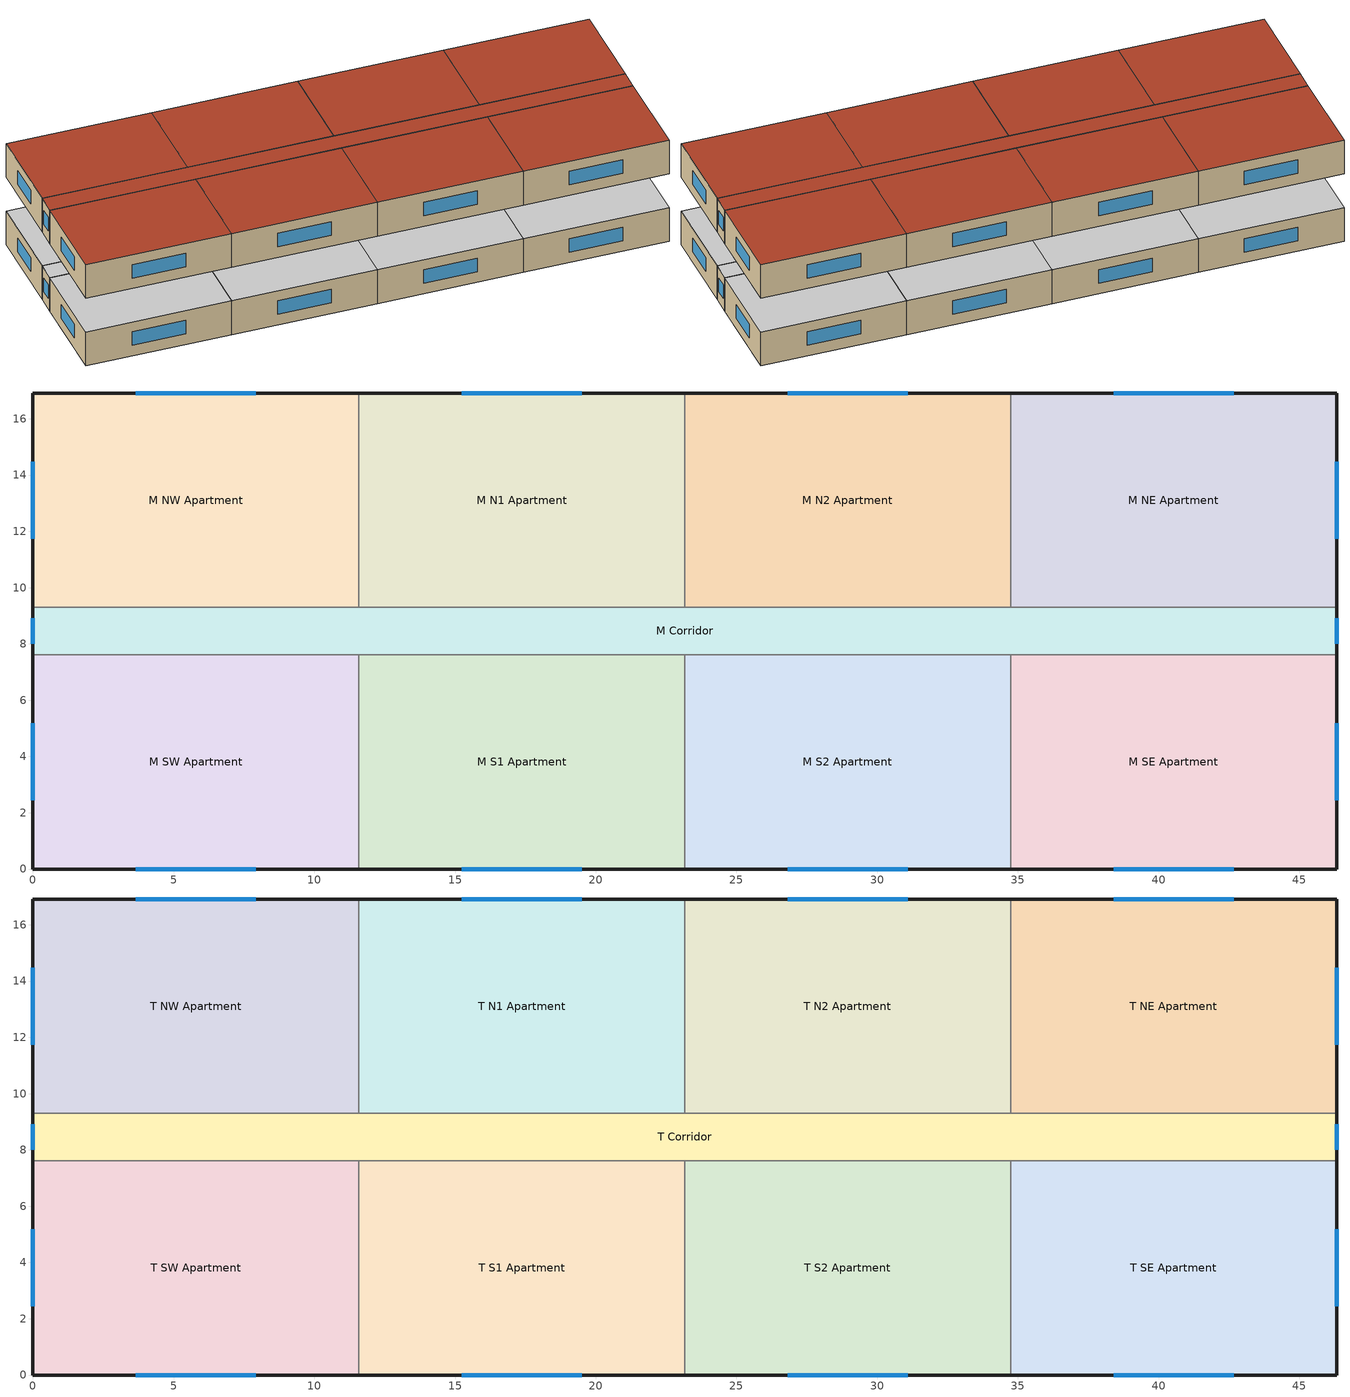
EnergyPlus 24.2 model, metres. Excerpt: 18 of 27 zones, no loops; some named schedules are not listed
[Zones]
M Corridor
 floor adiabatic (INT-FLOOR-TOPSIDE): 46.33,9.3 46.33,7.62 0,7.62 0,9.3 z3.05
 wall outside (Steel Frame Res Ext Wall): 46.33,7.62 46.33,9.3 / 0,9.3 0,7.62 z3.05:6.1
 wall to M NE Apartment (int-walls): 46.33,9.3 34.75,9.3 z3.05:6.1
 wall to M SW Apartment (int-walls): 0,7.62 11.58,7.62 z3.05:6.1
 wall to M S1 Apartment (int-walls): 11.58,7.62 23.16,7.62 z3.05:6.1
 wall to M S2 Apartment (int-walls): 23.16,7.62 34.75,7.62 z3.05:6.1
 wall to M SE Apartment (int-walls): 34.75,7.62 46.33,7.62 z3.05:6.1
 wall to M NW Apartment (int-walls): 11.58,9.3 0,9.3 z3.05:6.1
 wall to M N1 Apartment (int-walls): 23.16,9.3 11.58,9.3 z3.05:6.1
 wall to M N2 Apartment (int-walls): 34.75,9.3 23.16,9.3 z3.05:6.1
 window (Window Res Operable): 0,8.91 0,8 / 46.33,8 46.33,8.91 z4:5.22
 ceiling adiabatic (INT-FLOOR-UNDERSIDE): 46.33,7.62 46.33,9.3 0,9.3 0,7.62 z6.1
M N1 Apartment
 floor adiabatic (INT-FLOOR-TOPSIDE): 23.16,16.92 23.16,9.3 11.58,9.3 11.58,16.92 z3.05
 wall outside (Steel Frame Res Ext Wall): 23.16,16.92 11.58,16.92 z3.05:6.1
 wall to M N2 Apartment (int-walls): 23.16,9.3 23.16,16.92 z3.05:6.1
 wall to M NW Apartment (int-walls): 11.58,16.92 11.58,9.3 z3.05:6.1
 window (Window Res Operable): 19.51,16.92 15.24,16.92 z4:5.22
 ceiling adiabatic (INT-FLOOR-UNDERSIDE): 23.16,9.3 23.16,16.92 11.58,16.92 11.58,9.3 z6.1
M N2 Apartment
 floor adiabatic (INT-FLOOR-TOPSIDE): 34.75,16.92 34.75,9.3 23.16,9.3 23.16,16.92 z3.05
 wall outside (Steel Frame Res Ext Wall): 34.75,16.92 23.16,16.92 z3.05:6.1
 wall to M NE Apartment (int-walls): 34.75,9.3 34.75,16.92 z3.05:6.1
 window (Window Res Operable): 31.09,16.92 26.82,16.92 z4:5.22
 ceiling adiabatic (INT-FLOOR-UNDERSIDE): 34.75,9.3 34.75,16.92 23.16,16.92 23.16,9.3 z6.1
M NE Apartment
 floor adiabatic (INT-FLOOR-TOPSIDE): 46.33,16.92 46.33,9.3 34.75,9.3 34.75,16.92 z3.05
 wall outside (Steel Frame Res Ext Wall): 46.33,9.3 46.33,16.92 34.75,16.92 z3.05:6.1
 window (Window Res Operable): 42.67,16.92 38.4,16.92 / 46.33,11.73 46.33,14.48 z4:5.22
 ceiling adiabatic (INT-FLOOR-UNDERSIDE): 46.33,9.3 46.33,16.92 34.75,16.92 34.75,9.3 z6.1
M NW Apartment
 floor adiabatic (INT-FLOOR-TOPSIDE): 11.58,16.92 11.58,9.3 0,9.3 0,16.92 z3.05
 wall outside (Steel Frame Res Ext Wall): 11.58,16.92 0,16.92 0,9.3 z3.05:6.1
 window (Window Res Operable): 7.92,16.92 3.66,16.92 / 0,14.48 0,11.73 z4:5.22
 ceiling adiabatic (INT-FLOOR-UNDERSIDE): 11.58,9.3 11.58,16.92 0,16.92 0,9.3 z6.1
M S1 Apartment
 floor adiabatic (INT-FLOOR-TOPSIDE): 23.16,7.62 23.16,0 11.58,0 11.58,7.62 z3.05
 wall outside (Steel Frame Res Ext Wall): 11.58,0 23.16,0 z3.05:6.1
 wall to M S2 Apartment (int-walls): 23.16,0 23.16,7.62 z3.05:6.1
 wall to M SW Apartment (int-walls): 11.58,7.62 11.58,0 z3.05:6.1
 window (Window Res Operable): 15.24,0 19.51,0 z4:5.22
 ceiling adiabatic (INT-FLOOR-UNDERSIDE): 23.16,0 23.16,7.62 11.58,7.62 11.58,0 z6.1
M S2 Apartment
 floor adiabatic (INT-FLOOR-TOPSIDE): 34.75,7.62 34.75,0 23.16,0 23.16,7.62 z3.05
 wall outside (Steel Frame Res Ext Wall): 23.16,0 34.75,0 z3.05:6.1
 wall to M SE Apartment (int-walls): 34.75,0 34.75,7.62 z3.05:6.1
 window (Window Res Operable): 26.82,0 31.09,0 z4:5.22
 ceiling adiabatic (INT-FLOOR-UNDERSIDE): 34.75,0 34.75,7.62 23.16,7.62 23.16,0 z6.1
M SE Apartment
 floor adiabatic (INT-FLOOR-TOPSIDE): 46.33,7.62 46.33,0 34.75,0 34.75,7.62 z3.05
 wall outside (Steel Frame Res Ext Wall): 34.75,0 46.33,0 46.33,7.62 z3.05:6.1
 window (Window Res Operable): 46.33,2.44 46.33,5.18 / 38.4,0 42.67,0 z4:5.22
 ceiling adiabatic (INT-FLOOR-UNDERSIDE): 46.33,0 46.33,7.62 34.75,7.62 34.75,0 z6.1
M SW Apartment
 floor adiabatic (INT-FLOOR-TOPSIDE): 11.58,7.62 11.58,0 0,0 0,7.62 z3.05
 wall outside (Steel Frame Res Ext Wall): 0,7.62 0,0 11.58,0 z3.05:6.1
 window (Window Res Operable): 0,5.18 0,2.44 / 3.66,0 7.92,0 z4:5.22
 ceiling adiabatic (INT-FLOOR-UNDERSIDE): 11.58,0 11.58,7.62 0,7.62 0,0 z6.1
T Corridor
 floor adiabatic (INT-FLOOR-TOPSIDE): 46.33,9.3 46.33,7.62 0,7.62 0,9.3 z9.14
 wall outside (Steel Frame Res Ext Wall): 46.33,7.62 46.33,9.3 / 0,9.3 0,7.62 z9.14:12.19
 wall to T NE Apartment (int-walls): 46.33,9.3 34.75,9.3 z9.14:12.19
 wall to T SW Apartment (int-walls): 0,7.62 11.58,7.62 z9.14:12.19
 wall to T NW Apartment (int-walls): 11.58,9.3 0,9.3 z9.14:12.19
 wall to T N1 Apartment (int-walls): 23.16,9.3 11.58,9.3 z9.14:12.19
 wall to T N2 Apartment (int-walls): 34.75,9.3 23.16,9.3 z9.14:12.19
 wall to T S1 Apartment (int-walls): 11.58,7.62 23.16,7.62 z9.14:12.19
 wall to T S2 Apartment (int-walls): 23.16,7.62 34.75,7.62 z9.14:12.19
 wall to T SE Apartment (int-walls): 34.75,7.62 46.33,7.62 z9.14:12.19
 window (Window Res Operable): 0,8.91 0,8 / 46.33,8 46.33,8.91 z10.1:11.32
 roof outside (IEAD Res Roof): 46.33,7.62 46.33,9.3 0,9.3 0,7.62 z12.19
T N1 Apartment
 floor adiabatic (INT-FLOOR-TOPSIDE): 23.16,16.92 23.16,9.3 11.58,9.3 11.58,16.92 z9.14
 wall outside (Steel Frame Res Ext Wall): 23.16,16.92 11.58,16.92 z9.14:12.19
 wall to T N2 Apartment (int-walls): 23.16,9.3 23.16,16.92 z9.14:12.19
 wall to T NW Apartment (int-walls): 11.58,16.92 11.58,9.3 z9.14:12.19
 window (Window Res Operable): 19.51,16.92 15.24,16.92 z10.1:11.32
 roof outside (IEAD Res Roof): 23.16,9.3 23.16,16.92 11.58,16.92 11.58,9.3 z12.19
T N2 Apartment
 floor adiabatic (INT-FLOOR-TOPSIDE): 34.75,16.92 34.75,9.3 23.16,9.3 23.16,16.92 z9.14
 wall outside (Steel Frame Res Ext Wall): 34.75,16.92 23.16,16.92 z9.14:12.19
 wall to T NE Apartment (int-walls): 34.75,9.3 34.75,16.92 z9.14:12.19
 window (Window Res Operable): 31.09,16.92 26.82,16.92 z10.1:11.32
 roof outside (IEAD Res Roof): 34.75,9.3 34.75,16.92 23.16,16.92 23.16,9.3 z12.19
T NE Apartment
 floor adiabatic (INT-FLOOR-TOPSIDE): 46.33,16.92 46.33,9.3 34.75,9.3 34.75,16.92 z9.14
 wall outside (Steel Frame Res Ext Wall): 46.33,9.3 46.33,16.92 34.75,16.92 z9.14:12.19
 window (Window Res Operable): 42.67,16.92 38.4,16.92 / 46.33,11.73 46.33,14.48 z10.1:11.32
 roof outside (IEAD Res Roof): 46.33,9.3 46.33,16.92 34.75,16.92 34.75,9.3 z12.19
T NW Apartment
 floor adiabatic (INT-FLOOR-TOPSIDE): 11.58,16.92 11.58,9.3 0,9.3 0,16.92 z9.14
 wall outside (Steel Frame Res Ext Wall): 11.58,16.92 0,16.92 0,9.3 z9.14:12.19
 window (Window Res Operable): 7.92,16.92 3.66,16.92 / 0,14.48 0,11.73 z10.1:11.32
 roof outside (IEAD Res Roof): 11.58,9.3 11.58,16.92 0,16.92 0,9.3 z12.19
T S1 Apartment
 floor adiabatic (INT-FLOOR-TOPSIDE): 23.16,7.62 23.16,0 11.58,0 11.58,7.62 z9.14
 wall outside (Steel Frame Res Ext Wall): 11.58,0 23.16,0 z9.14:12.19
 wall to T S2 Apartment (int-walls): 23.16,0 23.16,7.62 z9.14:12.19
 wall to T SW Apartment (int-walls): 11.58,7.62 11.58,0 z9.14:12.19
 window (Window Res Operable): 15.24,0 19.51,0 z10.1:11.32
 roof outside (IEAD Res Roof): 23.16,0 23.16,7.62 11.58,7.62 11.58,0 z12.19
T S2 Apartment
 floor adiabatic (INT-FLOOR-TOPSIDE): 34.75,7.62 34.75,0 23.16,0 23.16,7.62 z9.14
 wall outside (Steel Frame Res Ext Wall): 23.16,0 34.75,0 z9.14:12.19
 wall to T SE Apartment (int-walls): 34.75,0 34.75,7.62 z9.14:12.19
 window (Window Res Operable): 26.82,0 31.09,0 z10.1:11.32
 roof outside (IEAD Res Roof): 34.75,0 34.75,7.62 23.16,7.62 23.16,0 z12.19
T SE Apartment
 floor adiabatic (INT-FLOOR-TOPSIDE): 46.33,7.62 46.33,0 34.75,0 34.75,7.62 z9.14
 wall outside (Steel Frame Res Ext Wall): 34.75,0 46.33,0 46.33,7.62 z9.14:12.19
 window (Window Res Operable): 46.33,2.44 46.33,5.18 / 38.4,0 42.67,0 z10.1:11.32
 roof outside (IEAD Res Roof): 46.33,0 46.33,7.62 34.75,7.62 34.75,0 z12.19
T SW Apartment
 floor adiabatic (INT-FLOOR-TOPSIDE): 11.58,7.62 11.58,0 0,0 0,7.62 z9.14
 wall outside (Steel Frame Res Ext Wall): 0,7.62 0,0 11.58,0 z9.14:12.19
 window (Window Res Operable): 0,5.18 0,2.44 / 3.66,0 7.92,0 z10.1:11.32
 roof outside (IEAD Res Roof): 11.58,0 11.58,7.62 0,7.62 0,0 z12.19
[Building]
Ref Bldg Midrise Apartment Pre1980_v1.3_5.0: North Axis {deg}=0; Terrain=City; Loads Convergence Tolerance Value {W}=0.04; Temperature Convergence Tolerance Value {deltaC}=0.2; Solar Distribution=FullInteriorAndExterior; Maximum Number of Warmup Days=25; Minimum Number of Warmup Days=6
[Site:Location]
OTTAWA-INTL-ONT: Latitude {deg}=45.32; Longitude {deg}=-75.67; Time Zone {hr}=-5; Elevation {m}=114
[SizingPeriod:DesignDay] Day of Month=21; Dry-Bulb Temperature Range Modifier Type=DefaultMultipliers; Humidity Condition Type=Wetbulb; Barometric Pressure {Pa}=99063; Rain Indicator=No; Snow Indicator=No; Daylight Saving Time Indicator=No; Solar Model Indicator=ASHRAEClearSky; Begin Environment Reset Mode=FullResetAtBeginEnvironment
Name | Month | Day Type | Maximum Dry-Bulb Temperature {C} | Daily Dry-Bulb Temperature Range {deltaC} | Wetbulb or DewPoint at Maximum Dry-Bulb {C} | Wind Speed {m/s} | Wind Direction {deg} | Sky Clearness
CHICAGO Ann Clg .4% Condns WB=>MDB | 7 | SummerDesignDay | 31.2 | 10.7 | 25.5 | 5.3 | 230 | 1
CHICAGO Ann Htg 99.6% Condns DB | 1 | WinterDesignDay | -20.6 | 0 | -20.6 | 4.9 | 270 | 0
[Material] Thermal Absorptance=0.9
Name | Roughness | Thickness {m} | Conductivity {W/m-K} | Density {kg/m3} | Specific Heat {J/kg-K} | Solar Absorptance | Visible Absorptance
1/2IN Gypsum | Smooth | 0.0127 | 0.16 | 784.9 | 830 | 0.92 | 0.92
IEAD Res Roof Insulation | MediumRough | 0.110216 | 0.049 | 265 | 836.8 | 0.7 | 0.7
MAT-CC05 4 HW CONCRETE | Rough | 0.1016 | 1.311 | 2240 | 836.8 | 0.7 | 0.7
Metal Decking | MediumSmooth | 0.0015 | 45.006 | 7680 | 418.4 | 0.7 | 0.3
Roof Membrane | VeryRough | 0.0095 | 0.16 | 1121.29 | 1460 | 0.7 | 0.7
Std Wood 6inch | MediumSmooth | 0.15 | 0.12 | 540 | 1210 | 0.7 | 0.7
Steel Frame Res Wall Insulation | MediumRough | 0.03964 | 0.049 | 265 | 836.8 | 0.7 | 0.7
Wood Siding | MediumSmooth | 0.01 | 0.11 | 544.62 | 1210 | 0.78 | 0.78
[Material:NoMass]
CP02 CARPET PAD: Roughness=VeryRough; Thermal Resistance {m2-K/W}=0.2165; Thermal Absorptance=0.9; Solar Absorptance=0.7; Visible Absorptance=0.8
[WindowMaterial:SimpleGlazingSystem]
Res Operable Assembly Window: U-Factor {W/m2-K}=3.52036; Solar Heat Gain Coefficient=0.41
[Construction]
IEAD Res Roof: Roof Membrane, IEAD Res Roof Insulation, Metal Decking
INT-FLOOR-TOPSIDE: MAT-CC05 4 HW CONCRETE, CP02 CARPET PAD
INT-FLOOR-UNDERSIDE: CP02 CARPET PAD, MAT-CC05 4 HW CONCRETE
int-walls: 1/2IN Gypsum, 1/2IN Gypsum
InteriorFurnishings: Std Wood 6inch
Steel Frame Res Ext Wall: Wood Siding, Steel Frame Res Wall Insulation, 1/2IN Gypsum
Window Res Operable: Res Operable Assembly Window
[Space]
Name | Zone
M Corridor Space | M Corridor
M N1 Apartment Space | M N1 Apartment
M N2 Apartment Space | M N2 Apartment
M NE Apartment Space | M NE Apartment
M NW Apartment Space | M NW Apartment
M S1 Apartment Space | M S1 Apartment
M S2 Apartment Space | M S2 Apartment
M SE Apartment Space | M SE Apartment
M SW Apartment Space | M SW Apartment
T Corridor Space | T Corridor
T N1 Apartment Space | T N1 Apartment
T N2 Apartment Space | T N2 Apartment
T NE Apartment Space | T NE Apartment
T NW Apartment Space | T NW Apartment
T S1 Apartment Space | T S1 Apartment
T S2 Apartment Space | T S2 Apartment
T SE Apartment Space | T SE Apartment
T SW Apartment Space | T SW Apartment
[Zone] Part of Total Floor Area=Yes
Name | Multiplier
M Corridor; M N1 Apartment; M N2 Apartment; M NE Apartment; M NW Apartment; M S1 Apartment; M S2 Apartment; M SE Apartment; M SW Apartment | 2
T Corridor; T N1 Apartment; T N2 Apartment; T NE Apartment; T NW Apartment; T S1 Apartment; T S2 Apartment; T SE Apartment; T SW Apartment | 1
[InternalMass] Construction=InteriorFurnishings
Name | Zone or ZoneList | Space or SpaceList | Surface Area {m2}
M Corridor Internal Mass | M Corridor | M Corridor Space | 155.3169
M N1 Apartment Internal Mass | M N1 Apartment | M N1 Apartment Space | 176.4974
M N2 Apartment Internal Mass | M N2 Apartment | M N2 Apartment Space | 176.4974
M NE Apartment Internal Mass | M NE Apartment | M NE Apartment Space | 176.4974
M NW Apartment Internal Mass | M NW Apartment | M NW Apartment Space | 176.4974
M S1 Apartment Internal Mass | M S1 Apartment | M S1 Apartment Space | 176.4974
M S2 Apartment Internal Mass | M S2 Apartment | M S2 Apartment Space | 176.4974
M SE Apartment Internal Mass | M SE Apartment | M SE Apartment Space | 176.4974
M SW Apartment Internal Mass | M SW Apartment | M SW Apartment Space | 176.4974
T Corridor Internal Mass | T Corridor | T Corridor Space | 155.3169
T N1 Apartment Internal Mass | T N1 Apartment | T N1 Apartment Space | 176.4974
T N2 Apartment Internal Mass | T N2 Apartment | T N2 Apartment Space | 176.4974
T NE Apartment Internal Mass | T NE Apartment | T NE Apartment Space | 176.4974
T NW Apartment Internal Mass | T NW Apartment | T NW Apartment Space | 176.4974
T S1 Apartment Internal Mass | T S1 Apartment | T S1 Apartment Space | 176.4974
T S2 Apartment Internal Mass | T S2 Apartment | T S2 Apartment Space | 176.4974
T SE Apartment Internal Mass | T SE Apartment | T SE Apartment Space | 176.4974
T SW Apartment Internal Mass | T SW Apartment | T SW Apartment Space | 176.4974
[People] Number of People Schedule=APT_OCC_SCH; Number of People Calculation Method=People; Number of People=2.5; Fraction Radiant=0.3; Activity Level Schedule=ACTIVITY_SCH; Enable ASHRAE 55 Comfort Warnings=No; Mean Radiant Temperature Calculation Type=EnclosureAveraged; Work Efficiency Schedule=WORK_EFF_SCH; Clothing Insulation Schedule=CLOTHING_SCH; Air Velocity Schedule=AIR_VELO_SCH; Thermal Comfort Model 1 Type=FANGER
Name | Zone or ZoneList or Space or SpaceList
M N1 Apartment People | M N1 Apartment Space
M N2 Apartment People | M N2 Apartment Space
M NE Apartment People | M NE Apartment Space
M NW Apartment People | M NW Apartment Space
M S1 Apartment People | M S1 Apartment Space
M S2 Apartment People | M S2 Apartment Space
M SE Apartment People | M SE Apartment Space
M SW Apartment People | M SW Apartment Space
T N1 Apartment People | T N1 Apartment Space
T N2 Apartment People | T N2 Apartment Space
T NE Apartment People | T NE Apartment Space
T NW Apartment People | T NW Apartment Space
T S1 Apartment People | T S1 Apartment Space
T S2 Apartment People | T S2 Apartment Space
T SE Apartment People | T SE Apartment Space
T SW Apartment People | T SW Apartment Space
[Lights] Design Level Calculation Method=Watts/Area; Return Air Fraction=0; Fraction Radiant=0.7; Fraction Visible=0.2; Fraction Replaceable=1; Return Air Fraction Calculated from Plenum Temperature=No
Name | Zone or ZoneList or Space or SpaceList | Schedule | Watts per Floor Area {W/m2}
M Corridor_Lights | M Corridor Space | COR_LIGHT_SCH | 9.9
M N1 Apartment_Lights | M N1 Apartment Space | APT_LIGHT_SCH | 3.88
M N2 Apartment_Lights | M N2 Apartment Space | APT_LIGHT_SCH | 3.88
M NE Apartment_Lights | M NE Apartment Space | APT_LIGHT_SCH | 3.88
M NW Apartment_Lights | M NW Apartment Space | APT_LIGHT_SCH | 3.88
M S1 Apartment_Lights | M S1 Apartment Space | APT_LIGHT_SCH | 3.88
M S2 Apartment_Lights | M S2 Apartment Space | APT_LIGHT_SCH | 3.88
M SE Apartment_Lights | M SE Apartment Space | APT_LIGHT_SCH | 3.88
M SW Apartment_Lights | M SW Apartment Space | APT_LIGHT_SCH | 3.88
T Corridor_Lights | T Corridor Space | COR_LIGHT_SCH | 9.9
T N1 Apartment_Lights | T N1 Apartment Space | APT_LIGHT_SCH | 3.88
T N2 Apartment_Lights | T N2 Apartment Space | APT_LIGHT_SCH | 3.88
T NE Apartment_Lights | T NE Apartment Space | APT_LIGHT_SCH | 3.88
T NW Apartment_Lights | T NW Apartment Space | APT_LIGHT_SCH | 3.88
T S1 Apartment_Lights | T S1 Apartment Space | APT_LIGHT_SCH | 3.88
T S2 Apartment_Lights | T S2 Apartment Space | APT_LIGHT_SCH | 3.88
T SE Apartment_Lights | T SE Apartment Space | APT_LIGHT_SCH | 3.88
T SW Apartment_Lights | T SW Apartment Space | APT_LIGHT_SCH | 3.88
[ElectricEquipment] Schedule=APT_EQP_SCH; Design Level Calculation Method=Watts/Area; Watts per Floor Area {W/m2}=5.38; Fraction Latent=0; Fraction Radiant=0.5; Fraction Lost=0
Name | Zone or ZoneList or Space or SpaceList
M N1 Apartment_PlugMisc_Equip | M N1 Apartment Space
M N2 Apartment_PlugMisc_Equip | M N2 Apartment Space
M NE Apartment_PlugMisc_Equip | M NE Apartment Space
M NW Apartment_PlugMisc_Equip | M NW Apartment Space
M S1 Apartment_PlugMisc_Equip | M S1 Apartment Space
M S2 Apartment_PlugMisc_Equip | M S2 Apartment Space
M SE Apartment_PlugMisc_Equip | M SE Apartment Space
M SW Apartment_PlugMisc_Equip | M SW Apartment Space
T N1 Apartment_PlugMisc_Equip | T N1 Apartment Space
T N2 Apartment_PlugMisc_Equip | T N2 Apartment Space
T NE Apartment_PlugMisc_Equip | T NE Apartment Space
T NW Apartment_PlugMisc_Equip | T NW Apartment Space
T S1 Apartment_PlugMisc_Equip | T S1 Apartment Space
T S2 Apartment_PlugMisc_Equip | T S2 Apartment Space
T SE Apartment_PlugMisc_Equip | T SE Apartment Space
T SW Apartment_PlugMisc_Equip | T SW Apartment Space
[ZoneInfiltration:DesignFlowRate] Schedule=INFIL_SCH; Design Flow Rate Calculation Method=Flow/ExteriorArea; Flow Rate per Exterior Surface Area {m3/s-m2}=0.001133; Constant Term Coefficient=1; Temperature Term Coefficient=0; Velocity Term Coefficient=0; Velocity Squared Term Coefficient=0
Name | Zone or ZoneList or Space or SpaceList
M Corridor_Infiltration | M Corridor Space
M N1 Apartment_Infiltration | M N1 Apartment Space
M N2 Apartment_Infiltration | M N2 Apartment Space
M NE Apartment_Infiltration | M NE Apartment Space
M NW Apartment_Infiltration | M NW Apartment Space
M S1 Apartment_Infiltration | M S1 Apartment Space
M S2 Apartment_Infiltration | M S2 Apartment Space
M SE Apartment_Infiltration | M SE Apartment Space
M SW Apartment_Infiltration | M SW Apartment Space
T Corridor_Infiltration | T Corridor Space
T N1 Apartment_Infiltration | T N1 Apartment Space
T N2 Apartment_Infiltration | T N2 Apartment Space
T NE Apartment_Infiltration | T NE Apartment Space
T NW Apartment_Infiltration | T NW Apartment Space
T S1 Apartment_Infiltration | T S1 Apartment Space
T S2 Apartment_Infiltration | T S2 Apartment Space
T SE Apartment_Infiltration | T SE Apartment Space
T SW Apartment_Infiltration | T SW Apartment Space
[Exterior:Lights]
Exterior Facade Lighting: Schedule=ALWAYS_ON; Design Level {W}=6436; Control Option=AstronomicalClock
